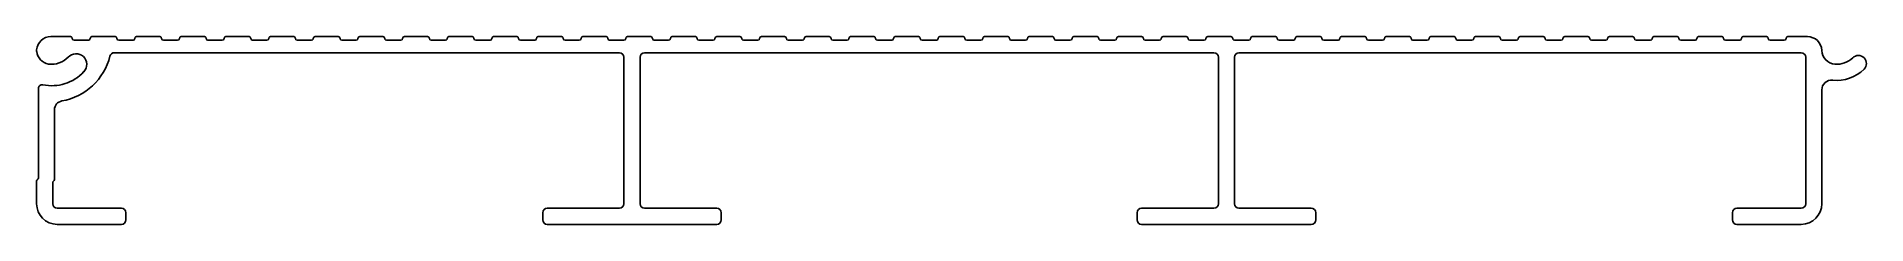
# Model space of a CAD drawing. Extents: x 1975 to 2180, y 1550 to 1571.
import ezdxf

# ---------------------------------------------------------------- set-up
doc = ezdxf.new("R2010")
doc.units = 0
doc.layers.get('0').update_dxf_attribs({"linetype": 'CONTINUOUS'})

msp = doc.modelspace()

# ---------------------------------------------------------------- linework, layer by layer
for p, q in [((1978.42, 1570.72), (1976.22, 1570.72)), ((1980.42, 1570.32), (1978.82, 1570.32)), ((1983.42, 1570.72), (1980.82, 1570.72)), ((1985.42, 1570.32), (1983.82, 1570.32)), ((1988.42, 1570.72), (1985.82, 1570.72)), ((1990.42, 1570.32), (1988.82, 1570.32)), ((1993.42, 1570.72), (1990.82, 1570.72)), ((1995.42, 1570.32), (1993.82, 1570.32)), ((1998.42, 1570.72), (1995.82, 1570.72)), ((2000.42, 1570.32), (1998.82, 1570.32)), ((2003.42, 1570.72), (2000.82, 1570.72)), ((2005.42, 1570.32), (2003.82, 1570.32)), ((2008.42, 1570.72), (2005.82, 1570.72)), ((2010.42, 1570.32), (2008.82, 1570.32)), ((2013.42, 1570.72), (2010.82, 1570.72)), ((2015.42, 1570.32), (2013.82, 1570.32)), ((2018.42, 1570.72), (2015.82, 1570.72)), ((2020.42, 1570.32), (2018.82, 1570.32)), ((2023.42, 1570.72), (2020.82, 1570.72)), ((2025.42, 1570.32), (2023.82, 1570.32)), ((2028.42, 1570.72), (2025.82, 1570.72)), ((2030.42, 1570.32), (2028.82, 1570.32)), ((2033.42, 1570.72), (2030.82, 1570.72)), ((2035.42, 1570.32), (2033.82, 1570.32)), ((2038.42, 1570.72), (2035.82, 1570.72)), ((2040.42, 1570.32), (2038.82, 1570.32)), ((2043.42, 1570.72), (2040.82, 1570.72)), ((2045.42, 1570.32), (2043.82, 1570.32)), ((2048.42, 1570.72), (2045.82, 1570.72)), ((2050.42, 1570.32), (2048.82, 1570.32)), ((2053.42, 1570.72), (2050.82, 1570.72)), ((2055.42, 1570.32), (2053.82, 1570.32)), ((2058.42, 1570.72), (2055.82, 1570.72)), ((2060.42, 1570.32), (2058.82, 1570.32)), ((2063.42, 1570.72), (2060.82, 1570.72)), ((2065.42, 1570.32), (2063.82, 1570.32)), ((2068.42, 1570.72), (2065.82, 1570.72)), ((2070.42, 1570.32), (2068.82, 1570.32)), ((2073.42, 1570.72), (2070.82, 1570.72)), ((2075.42, 1570.32), (2073.82, 1570.32)), ((2078.42, 1570.72), (2075.82, 1570.72)), ((2080.42, 1570.32), (2078.82, 1570.32)), ((2083.42, 1570.72), (2080.82, 1570.72)), ((2085.42, 1570.32), (2083.82, 1570.32)), ((2088.42, 1570.72), (2085.82, 1570.72)), ((2090.42, 1570.32), (2088.82, 1570.32)), ((2093.42, 1570.72), (2090.82, 1570.72)), ((2095.42, 1570.32), (2093.82, 1570.32)), ((2098.42, 1570.72), (2095.82, 1570.72)), ((2100.42, 1570.32), (2098.82, 1570.32)), ((2103.42, 1570.72), (2100.82, 1570.72)), ((2105.42, 1570.32), (2103.82, 1570.32)), ((2108.42, 1570.72), (2105.82, 1570.72)), ((2110.42, 1570.32), (2108.82, 1570.32)), ((2113.42, 1570.72), (2110.82, 1570.72)), ((2115.42, 1570.32), (2113.82, 1570.32)), ((2118.42, 1570.72), (2115.82, 1570.72)), ((2120.42, 1570.32), (2118.82, 1570.32)), ((2123.42, 1570.72), (2120.82, 1570.72)), ((2125.42, 1570.32), (2123.82, 1570.32)), ((2128.42, 1570.72), (2125.82, 1570.72)), ((2130.42, 1570.32), (2128.82, 1570.32)), ((2133.42, 1570.72), (2130.82, 1570.72)), ((2135.42, 1570.32), (2133.82, 1570.32)), ((2138.42, 1570.72), (2135.82, 1570.72)), ((2140.42, 1570.32), (2138.82, 1570.32)), ((2143.42, 1570.72), (2140.82, 1570.72)), ((2145.42, 1570.32), (2143.82, 1570.32)), ((2148.42, 1570.72), (2145.82, 1570.72)), ((2150.42, 1570.32), (2148.82, 1570.32)), ((2153.42, 1570.72), (2150.82, 1570.72)), ((2155.42, 1570.32), (2153.82, 1570.32)), ((2158.42, 1570.72), (2155.82, 1570.72)), ((2160.42, 1570.32), (2158.82, 1570.32)), ((2163.42, 1570.72), (2160.82, 1570.72)), ((2165.42, 1570.32), (2163.82, 1570.32)), ((2168.42, 1570.72), (2165.82, 1570.72)), ((2170.42, 1570.32), (2168.82, 1570.32)), ((2173.02, 1570.72), (2170.82, 1570.72)), ((1983.32, 1568.92), (2039.92, 1568.92)), ((2040.42, 1568.42), (2040.42, 1552.02)), ((2042.22, 1552.02), (2042.22, 1568.42)), ((2042.72, 1568.92), (2106.52, 1568.92)), ((2107.02, 1568.42), (2107.02, 1552.02)), ((2108.82, 1552.02), (2108.82, 1568.42)), ((2109.32, 1568.92), (2172.32, 1568.92)), ((2172.82, 1568.42), (2172.82, 1552.02)), ((1974.82, 1564.94), (1974.82, 1554.92)), ((2174.62, 1552.02), (2174.62, 1564.76)), ((1976.62, 1554.72), (1976.62, 1562.54)), ((1974.62, 1554.57), (1974.62, 1552.02)), ((1976.42, 1552.02), (1976.42, 1554.37)), ((1984.12, 1551.52), (1976.92, 1551.52)), ((1984.62, 1550.22), (1984.62, 1551.02)), ((2031.32, 1551.02), (2031.32, 1550.22)), ((2039.92, 1551.52), (2031.82, 1551.52)), ((2050.82, 1551.52), (2042.72, 1551.52)), ((2051.32, 1550.22), (2051.32, 1551.02)), ((2097.92, 1551.02), (2097.92, 1550.22)), ((2106.52, 1551.52), (2098.42, 1551.52)), ((2117.42, 1551.52), (2109.32, 1551.52)), ((2117.92, 1550.22), (2117.92, 1551.02)), ((2164.62, 1551.02), (2164.62, 1550.22)), ((2172.32, 1551.52), (2165.12, 1551.52)), ((1976.92, 1549.72), (1984.12, 1549.72)), ((2031.82, 1549.72), (2050.82, 1549.72)), ((2098.42, 1549.72), (2117.42, 1549.72)), ((2165.12, 1549.72), (2172.32, 1549.72))]:
    msp.add_line(p, q)
for centre, radius, start, end in [((1976.22, 1569.12), 1.6, 90, 175.1459), ((1978.42, 1570.52), 0.2, 0, 90), ((1978.82, 1570.52), 0.2, 180, 270), ((1980.42, 1570.52), 0.2, 270, 0), ((1980.82, 1570.52), 0.2, 90, 180), ((1983.42, 1570.52), 0.2, 0, 90), ((1983.82, 1570.52), 0.2, 180, 270), ((1985.42, 1570.52), 0.2, 270, 0), ((1985.82, 1570.52), 0.2, 90, 180), ((1988.42, 1570.52), 0.2, 0, 90), ((1988.82, 1570.52), 0.2, 180, 270), ((1990.42, 1570.52), 0.2, 270, 0), ((1990.82, 1570.52), 0.2, 90, 180), ((1993.42, 1570.52), 0.2, 0, 90), ((1993.82, 1570.52), 0.2, 180, 270), ((1995.42, 1570.52), 0.2, 270, 0), ((1995.82, 1570.52), 0.2, 90, 180), ((1998.42, 1570.52), 0.2, 0, 90), ((1998.82, 1570.52), 0.2, 180, 270), ((2000.42, 1570.52), 0.2, 270, 0), ((2000.82, 1570.52), 0.2, 90, 180), ((2003.42, 1570.52), 0.2, 0, 90), ((2003.82, 1570.52), 0.2, 180, 270), ((2005.42, 1570.52), 0.2, 270, 0), ((2005.82, 1570.52), 0.2, 90, 180), ((2008.42, 1570.52), 0.2, 0, 90), ((2008.82, 1570.52), 0.2, 180, 270), ((2010.42, 1570.52), 0.2, 270, 0), ((2010.82, 1570.52), 0.2, 90, 180), ((2013.42, 1570.52), 0.2, 0, 90), ((2013.82, 1570.52), 0.2, 180, 270), ((2015.42, 1570.52), 0.2, 270, 0), ((2015.82, 1570.52), 0.2, 90, 180), ((2018.42, 1570.52), 0.2, 0, 90), ((2018.82, 1570.52), 0.2, 180, 270), ((2020.42, 1570.52), 0.2, 270, 0), ((2020.82, 1570.52), 0.2, 90, 180), ((2023.42, 1570.52), 0.2, 0, 90), ((2023.82, 1570.52), 0.2, 180, 270), ((2025.42, 1570.52), 0.2, 270, 0), ((2025.82, 1570.52), 0.2, 90, 180), ((2028.42, 1570.52), 0.2, 0, 90), ((2028.82, 1570.52), 0.2, 180, 270), ((2030.42, 1570.52), 0.2, 270, 0), ((2030.82, 1570.52), 0.2, 90, 180), ((2033.42, 1570.52), 0.2, 0, 90), ((2033.82, 1570.52), 0.2, 180, 270), ((2035.42, 1570.52), 0.2, 270, 0), ((2035.82, 1570.52), 0.2, 90, 180), ((2038.42, 1570.52), 0.2, 0, 90), ((2038.82, 1570.52), 0.2, 180, 270), ((2040.42, 1570.52), 0.2, 270, 0), ((2040.82, 1570.52), 0.2, 90, 180), ((2043.42, 1570.52), 0.2, 0, 90), ((2043.82, 1570.52), 0.2, 180, 270), ((2045.42, 1570.52), 0.2, 270, 0), ((2045.82, 1570.52), 0.2, 90, 180), ((2048.42, 1570.52), 0.2, 0, 90), ((2048.82, 1570.52), 0.2, 180, 270), ((2050.42, 1570.52), 0.2, 270, 0), ((2050.82, 1570.52), 0.2, 90, 180), ((2053.42, 1570.52), 0.2, 0, 90), ((2053.82, 1570.52), 0.2, 180, 270), ((2055.42, 1570.52), 0.2, 270, 0), ((2055.82, 1570.52), 0.2, 90, 180), ((2058.42, 1570.52), 0.2, 0, 90), ((2058.82, 1570.52), 0.2, 180, 270), ((2060.42, 1570.52), 0.2, 270, 0), ((2060.82, 1570.52), 0.2, 90, 180), ((2063.42, 1570.52), 0.2, 0, 90), ((2063.82, 1570.52), 0.2, 180, 270), ((2065.42, 1570.52), 0.2, 270, 0), ((2065.82, 1570.52), 0.2, 90, 180), ((2068.42, 1570.52), 0.2, 0, 90), ((2068.82, 1570.52), 0.2, 180, 270), ((2070.42, 1570.52), 0.2, 270, 0), ((2070.82, 1570.52), 0.2, 90, 180), ((2073.42, 1570.52), 0.2, 0, 90), ((2073.82, 1570.52), 0.2, 180, 270), ((2075.42, 1570.52), 0.2, 270, 0), ((2075.82, 1570.52), 0.2, 90, 180), ((2078.42, 1570.52), 0.2, 0, 90), ((2078.82, 1570.52), 0.2, 180, 270), ((2080.42, 1570.52), 0.2, 270, 0), ((2080.82, 1570.52), 0.2, 90, 180), ((2083.42, 1570.52), 0.2, 0, 90), ((2083.82, 1570.52), 0.2, 180, 270), ((2085.42, 1570.52), 0.2, 270, 0), ((2085.82, 1570.52), 0.2, 90, 180), ((2088.42, 1570.52), 0.2, 0, 90), ((2088.82, 1570.52), 0.2, 180, 270), ((2090.42, 1570.52), 0.2, 270, 0), ((2090.82, 1570.52), 0.2, 90, 180), ((2093.42, 1570.52), 0.2, 0, 90), ((2093.82, 1570.52), 0.2, 180, 270), ((2095.42, 1570.52), 0.2, 270, 0), ((2095.82, 1570.52), 0.2, 90, 180), ((2098.42, 1570.52), 0.2, 0, 90), ((2098.82, 1570.52), 0.2, 180, 270), ((2100.42, 1570.52), 0.2, 270, 0), ((2100.82, 1570.52), 0.2, 90, 180), ((2103.42, 1570.52), 0.2, 0, 90), ((2103.82, 1570.52), 0.2, 180, 270), ((2105.42, 1570.52), 0.2, 270, 0), ((2105.82, 1570.52), 0.2, 90, 180), ((2108.42, 1570.52), 0.2, 0, 90), ((2108.82, 1570.52), 0.2, 180, 270), ((2110.42, 1570.52), 0.2, 270, 0), ((2110.82, 1570.52), 0.2, 90, 180), ((2113.42, 1570.52), 0.2, 0, 90), ((2113.82, 1570.52), 0.2, 180, 270), ((2115.42, 1570.52), 0.2, 270, 0), ((2115.82, 1570.52), 0.2, 90, 180), ((2118.42, 1570.52), 0.2, 0, 90), ((2118.82, 1570.52), 0.2, 180, 270), ((2120.42, 1570.52), 0.2, 270, 0), ((2120.82, 1570.52), 0.2, 90, 180), ((2123.42, 1570.52), 0.2, 0, 90), ((2123.82, 1570.52), 0.2, 180, 270), ((2125.42, 1570.52), 0.2, 270, 0), ((2125.82, 1570.52), 0.2, 90, 180), ((2128.42, 1570.52), 0.2, 0, 90), ((2128.82, 1570.52), 0.2, 180, 270), ((2130.42, 1570.52), 0.2, 270, 0), ((2130.82, 1570.52), 0.2, 90, 180), ((2133.42, 1570.52), 0.2, 0, 90), ((2133.82, 1570.52), 0.2, 180, 270), ((2135.42, 1570.52), 0.2, 270, 0), ((2135.82, 1570.52), 0.2, 90, 180), ((2138.42, 1570.52), 0.2, 0, 90), ((2138.82, 1570.52), 0.2, 180, 270), ((2140.42, 1570.52), 0.2, 270, 0), ((2140.82, 1570.52), 0.2, 90, 180), ((2143.42, 1570.52), 0.2, 0, 90), ((2143.82, 1570.52), 0.2, 180, 270), ((2145.42, 1570.52), 0.2, 270, 0), ((2145.82, 1570.52), 0.2, 90, 180), ((2148.42, 1570.52), 0.2, 0, 90), ((2148.82, 1570.52), 0.2, 180, 270), ((2150.42, 1570.52), 0.2, 270, 0), ((2150.82, 1570.52), 0.2, 90, 180), ((2153.42, 1570.52), 0.2, 0, 90), ((2153.82, 1570.52), 0.2, 180, 270), ((2155.42, 1570.52), 0.2, 270, 0), ((2155.82, 1570.52), 0.2, 90, 180), ((2158.42, 1570.52), 0.2, 0, 90), ((2158.82, 1570.52), 0.2, 180, 270), ((2160.42, 1570.52), 0.2, 270, 0), ((2160.82, 1570.52), 0.2, 90, 180), ((2163.42, 1570.52), 0.2, 0, 90), ((2163.82, 1570.52), 0.2, 180, 270), ((2165.42, 1570.52), 0.2, 270, 0), ((2165.82, 1570.52), 0.2, 90, 180), ((2168.42, 1570.52), 0.2, 0, 90), ((2168.82, 1570.52), 0.2, 180, 270), ((2170.42, 1570.52), 0.2, 270, 0), ((2170.82, 1570.52), 0.2, 90, 180), ((2173.02, 1569.12), 1.6, 2.0058, 90), ((1975.62, 1569.17), 1, 175.1459, 185.8571), ((1976.22, 1569.23), 1.6, 185.8571, 260.8475), ((1976.32, 1570.13), 2.5, 261.7438, 317.2446), ((1976.32, 1570.13), 6.7, 279.6933, 346.29), ((1979.04, 1567.61), 1.2, 317.2446, 137.2446), ((1983.32, 1568.42), 0.5, 90, 166.29), ((2039.92, 1568.42), 0.5, 360, 90), ((2042.72, 1568.42), 0.5, 90, 180), ((2106.52, 1568.42), 0.5, 360, 90), ((2109.32, 1568.42), 0.5, 90, 180), ((2172.32, 1568.42), 0.5, 360, 90), ((2176.22, 1569.23), 1.6, 182.0058, 265.8255), ((2176.32, 1570.13), 2.5, 264.9291, 314.8172), ((2178.72, 1567.71), 0.9, 314.8172, 134.8172), ((1976.32, 1570.13), 4.9, 257.9825, 317.2446), ((2176.32, 1570.13), 4.3, 263.5831, 314.8172), ((1975.22, 1564.94), 0.4, 77.9825, 180), ((2175.72, 1564.76), 1.1, 83.5831, 180), ((1977.62, 1562.54), 1, 99.6933, 180), ((1974.82, 1554.57), 0.2, 120, 180), ((1974.62, 1554.92), 0.2, 300, 0), ((1976.62, 1554.37), 0.2, 120, 180), ((1976.42, 1554.72), 0.2, 300, 360), ((1976.92, 1552.02), 2.3, 180, 270), ((1976.92, 1552.02), 0.5, 180, 270), ((2039.92, 1552.02), 0.5, 270, 0), ((2042.72, 1552.02), 0.5, 180, 270), ((2106.52, 1552.02), 0.5, 270, 0), ((2109.32, 1552.02), 0.5, 180, 270), ((2172.32, 1552.02), 0.5, 270, 0), ((2172.32, 1552.02), 2.3, 270, 360), ((1984.12, 1551.02), 0.5, 0, 90), ((1984.12, 1550.22), 0.5, 270, 0), ((2031.82, 1551.02), 0.5, 90, 180), ((2031.82, 1550.22), 0.5, 180, 270), ((2050.82, 1551.02), 0.5, 0, 90), ((2050.82, 1550.22), 0.5, 270, 0), ((2098.42, 1551.02), 0.5, 90, 180), ((2098.42, 1550.22), 0.5, 180, 270), ((2117.42, 1551.02), 0.5, 0, 90), ((2117.42, 1550.22), 0.5, 270, 0), ((2165.12, 1551.02), 0.5, 90, 180), ((2165.12, 1550.22), 0.5, 180, 270)]:
    msp.add_arc(centre, radius, start, end)

doc.saveas('drawing.dxf')
